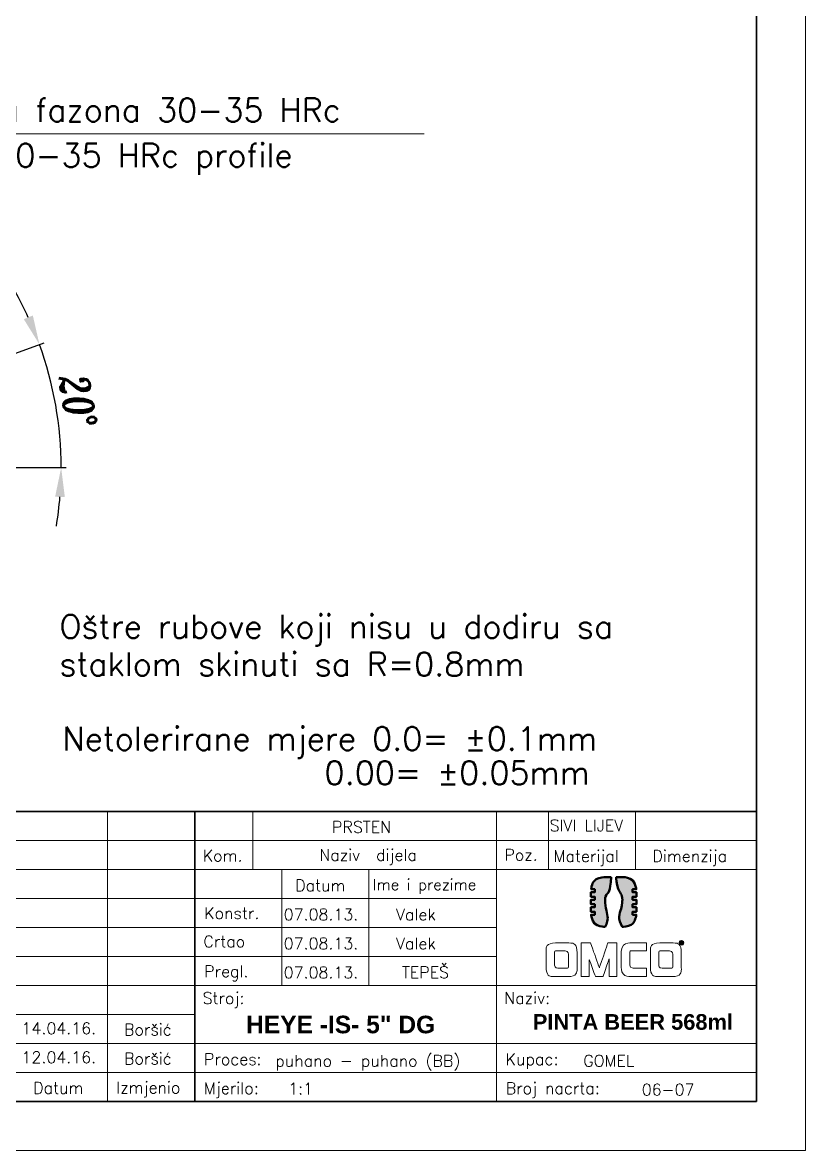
# Model space of a CAD drawing. Extents: x 23 to 302, y 27 to 324.
# Drawn here: x 185.1 to 265.3, y 27.3 to 142.8 of the extents above; entities that cross this region are included whole.
import ezdxf

# ---------------------------------------------------------------- set-up
doc = ezdxf.new("R2010")
doc.units = 0
doc.header["$LTSCALE"] = 5
doc.header["$MEASUREMENT"] = 0
doc.layers.get('0').update_dxf_attribs({"linetype": 'CONTINUOUS', "lineweight": 15})
for name, color, linetype, lineweight in [('3', 3, 'CONTINUOUS', 35), ('4', 5, 'CONTINUOUS', 50), ('8', 251, 'CONTINUOUS', 15)]:
    doc.layers.add(name, color=color, linetype=linetype, lineweight=lineweight)
doc.styles.add('ITALICT', font='ITALICT.shx', dxfattribs={"width": 0.8, "height": 3})
doc.styles.add('ROMANS', font='romans.shx')
doc.dimstyles.new('Stand', dxfattribs={"dimtxt": 3, "dimasz": 3, "dimexe": 0.5, "dimexo": 0.5, "dimgap": 0.8, "dimtad": 1, "dimdsep": 46, "dimtxsty": 'ITALICT', "dimcen": 0, "dimadec": 1, "dimazin": 2, "dimtfac": 1, "dimtmove": 0, "dimatfit": 3, "dimfxl": 1, "dimtolj": 1, "dimtzin": 0, "dimarcsym": 0})

# ---------------------------------------------------------------- blocks, each defined once
blk = doc.blocks.new('*D86')
at = {"color": 0, "lineweight": -2, "transparency": 16777216}
for p, q in [((175.6580409789441, 105.7438189535159), (187.3244804122061, 109.9900556470928)), ((152.6944814235292, 97.20378168541255), (189.5790454943804, 97.20378168541265))]:
    blk.add_line(p, q, dxfattribs=at)
for start, end in [(24.6614283552205, 29.32285671044099), (1.272221872585407e-13, 20.00000000000003), (350.6771432895592, 355.3385716447797)]:
    blk.add_arc((152.1944814235292, 97.20378168541255), 36.88456407085119, start, end, dxfattribs=at)
at = {"color": 0, "transparency": 16777216}
for points in [[(186.177280959734, 112.7840401320717), (185.2522747868815, 112.4040880559033), (186.8546341018131, 109.8190455754299)], [(188.457456869966, 94.22659717954159), (189.456629608325, 94.18592976112997), (189.0790454943804, 97.20378168541265)]]:
    blk.add_solid(points, dxfattribs=at)
at = {"color": 0, "transparency": 16777216, "insert": (190.783743918907, 104.008109828989), "char_height": 3, "attachment_point": 5, "rotation": 280.00000000000006, "style": 'ITALICT'}
blk.add_mtext('\\A1;20°', dxfattribs=at)

msp = doc.modelspace()

# ---------------------------------------------------------------- hatches: boundary and pattern name
at = {"layer": '4'}
h = msp.add_hatch(color=142, dxfattribs=at)
edge = h.paths.add_edge_path()
edge.add_spline(control_points=[(243.3153600943636, 51.42831041767984), (243.3153600943636, 51.42831041767984), (243.3153600943636, 51.42831041767984), (243.3153600943636, 51.42831041767984), (243.3153600943636, 51.42831041767984), (243.4476078738683, 50.25864123587937), (244.4808829448908, 50.19841849176063), (244.6336139114747, 50.19841849176063), (244.6336139114747, 50.19841849176063), (244.6336139114747, 50.19841849176063), (244.7482203714009, 50.19843402109132), (244.7482203714009, 50.19843402109132), (244.7482203714009, 50.19843402109132), (245.2907996537029, 50.97859653244672), (244.7442759214239, 52.11570070795104), (244.7442759214239, 52.92861457757003), (244.7442759214239, 52.92861457757003), (244.7442759214239, 53.5669477124335), (245.3063600429768, 53.73783246650318), (245.3679338388583, 55.26969222619988), (245.3679338388583, 55.26969222619988), (244.7194600511052, 55.26969222619988), (244.7194600511052, 55.26969222619988), (244.7194600511052, 55.26969222619988), (243.6248596534888, 55.26969222619988), (243.3752722518705, 54.42536252074981), (243.3182951378502, 54.03981582961123)], knot_values=[0.8095238037754966, 0.8095238037754966, 0.8095238037754966, 0.8095238037754966, 0.8095238095238098, 0.8095238095238098, 0.8095238095238098, 0.8095238105238097, 0.8571428571428574, 0.8571428571428574, 0.8571428571428574, 0.8571428581428574, 0.9047619047619051, 0.9047619047619051, 0.9047619047619051, 0.9047619057619051, 0.9523809523809528, 0.9523809523809528, 0.9523809523809528, 0.9523809533809527, 1, 1, 1, 1.047619047619048, 1.047619047619048, 1.047619047619048, 1.047619048619048, 1.095238095238095, 1.095238095238095, 1.095238095238095, 1.095238095238095], degree=3, periodic=0)
edge.add_spline(control_points=[(243.3182951378502, 54.03981582961123), (243.3182951378502, 54.03981582961123), (243.6894305355198, 54.03981582961123), (243.6894306101794, 54.03981582961123)], knot_values=[0.09523809523809523, 0.09523809523809523, 0.09523809523809523, 0.09523809523809523, 0.1428571380674839, 0.1428571380674839, 0.1428571380674839, 0.1428571380674839], degree=3, periodic=0)
edge.add_spline(control_points=[(243.6894306101794, 54.03981582961123), (243.6894306101794, 54.03981582961123), (243.6894306101794, 54.03981582961123), (243.6894306101794, 54.03981582961123), (243.6894306101794, 54.03981582961123), (243.6894306101794, 54.03981582961123), (243.6894306101794, 53.72924489476582), (243.6894306101794, 53.72924474667407)], knot_values=[0.1428571380674839, 0.1428571380674839, 0.1428571380674839, 0.1428571380674839, 0.1428571428571428, 0.1428571428571428, 0.1428571428571428, 0.1428571438571428, 0.1904761791229248, 0.1904761791229248, 0.1904761791229248, 0.1904761791229248], degree=3, periodic=0)
edge.add_spline(control_points=[(243.6894306101794, 53.72924474667407), (243.6894306101794, 53.72924474667403), (243.6894306101794, 53.72924474667401), (243.6894306101794, 53.72924474667401), (243.6894306101794, 53.72924474667401), (243.6894306101794, 53.72924474667401), (243.301228574154, 53.72924474667401), (243.3012284035065, 53.72924474667401)], knot_values=[0.1904761791229248, 0.1904761791229248, 0.1904761791229248, 0.1904761791229248, 0.1904761904761905, 0.1904761904761905, 0.1904761904761905, 0.1904761914761905, 0.2380952276289463, 0.2380952276289463, 0.2380952276289463, 0.2380952276289463], degree=3, periodic=0)
edge.add_spline(control_points=[(243.3012284035065, 53.72924474667401), (243.3012284035065, 53.72924474667401), (243.3012284035065, 53.72924474667401), (243.3012284035065, 53.72924474667401), (243.3012284035065, 53.72924474667401), (243.3012284035065, 53.72924474667401), (243.3012284035065, 53.27283776121863), (243.3012284035065, 53.27283771994644)], knot_values=[0.2380952276289463, 0.2380952276289463, 0.2380952276289463, 0.2380952276289463, 0.2380952380952381, 0.2380952380952381, 0.2380952380952381, 0.2380952390952381, 0.2857142835612269, 0.2857142835612269, 0.2857142835612269, 0.2857142835612269], degree=3, periodic=0)
edge.add_spline(control_points=[(243.3012284035065, 53.27283771994644), (243.3012284035065, 53.27283771994644), (243.3012284035065, 53.27283771994644), (243.3012284035065, 53.27283771994644), (243.3012284035065, 53.27283771994644), (243.3012284035065, 53.27283771994644), (243.6894305291941, 53.27283771994644), (243.6894306101794, 53.27283771994644)], knot_values=[0.2857142835612269, 0.2857142835612269, 0.2857142835612269, 0.2857142835612269, 0.2857142857142857, 0.2857142857142857, 0.2857142857142857, 0.2857142867142857, 0.3333333283662796, 0.3333333283662796, 0.3333333283662796, 0.3333333283662796], degree=3, periodic=0)
edge.add_spline(control_points=[(243.6894306101794, 53.27283771994644), (243.6894306101794, 53.27283771994644), (243.6894306101794, 53.27283771994644), (243.6894306101794, 53.27283771994644), (243.6894306101794, 53.27283771994644), (243.6894306101794, 53.27283771994644), (243.6894306101794, 52.96226666262601), (243.6894306101794, 52.96226663700929)], knot_values=[0.3333333283662796, 0.3333333283662796, 0.3333333283662796, 0.3333333283662796, 0.3333333333333333, 0.3333333333333333, 0.3333333333333333, 0.3333333343333333, 0.380952378988509, 0.380952378988509, 0.380952378988509, 0.380952378988509], degree=3, periodic=0)
edge.add_spline(control_points=[(243.6894306101794, 52.96226663700929), (243.6894306101794, 52.96226663700929), (243.6894306101794, 52.96226663700929), (243.6894306101794, 52.96226663700929), (243.6894306101794, 52.96226663700929), (243.6894306101794, 52.96226663700929), (243.3012284555685, 52.96226663700929), (243.3012284035065, 52.96226663700929)], knot_values=[0.380952378988509, 0.380952378988509, 0.380952378988509, 0.380952378988509, 0.3809523809523809, 0.3809523809523809, 0.3809523809523809, 0.380952381952381, 0.4285714253783226, 0.4285714253783226, 0.4285714253783226, 0.4285714253783226], degree=3, periodic=0)
edge.add_spline(control_points=[(243.3012284035065, 52.96226663700929), (243.3012284035065, 52.96226663700929), (243.3012284035065, 52.96226663700929), (243.3012284035065, 52.96226663700929), (243.3012284035065, 52.96226663700929), (243.3012284035065, 52.96226663700929), (243.3012284035065, 52.50585965448828), (243.3012284035065, 52.5058596102818)], knot_values=[0.4285714253783226, 0.4285714253783226, 0.4285714253783226, 0.4285714253783226, 0.4285714285714285, 0.4285714285714285, 0.4285714285714285, 0.4285714295714286, 0.4761904738843441, 0.4761904738843441, 0.4761904738843441, 0.4761904738843441], degree=3, periodic=0)
edge.add_spline(control_points=[(243.3012284035065, 52.5058596102818), (243.3012284035065, 52.5058596102818), (243.3012284035065, 52.5058596102818), (243.3012284035065, 52.5058596102818), (243.3012284035065, 52.5058596102818), (243.3012284035065, 52.5058596102818), (243.6894305870408, 52.5058596102818), (243.6894306101794, 52.5058596102818)], knot_values=[0.4761904738843441, 0.4761904738843441, 0.4761904738843441, 0.4761904738843441, 0.4761904761904762, 0.4761904761904762, 0.4761904761904762, 0.4761904771904762, 0.5238095223903656, 0.5238095223903656, 0.5238095223903656, 0.5238095223903656], degree=3, periodic=0)
edge.add_spline(control_points=[(243.6894306101794, 52.5058596102818), (243.6894306101794, 52.5058596102818), (243.6894306101794, 52.5058596102818), (243.6894306101794, 52.5058596102818), (243.6894306101794, 52.5058596102818), (243.6894306101794, 52.5058596102818), (243.6894306101794, 52.19528865365519), (243.6894306101794, 52.19528852734459)], knot_values=[0.5238095223903656, 0.5238095223903656, 0.5238095223903656, 0.5238095223903656, 0.5238095238095237, 0.5238095238095237, 0.5238095238095237, 0.5238095248095237, 0.571428561745132, 0.571428561745132, 0.571428561745132, 0.571428561745132], degree=3, periodic=0)
edge.add_spline(control_points=[(243.6894306101794, 52.19528852734459), (243.6894306101794, 52.19528852734457), (243.6894306101794, 52.19528852734456), (243.6894306101794, 52.19528852734456), (243.6894306101794, 52.19528852734456), (243.6894306101794, 52.19528852734456), (243.3012285191997, 52.19528852734456), (243.3012284035065, 52.19528852734456)], knot_values=[0.571428561745132, 0.571428561745132, 0.571428561745132, 0.571428561745132, 0.5714285714285714, 0.5714285714285714, 0.5714285714285714, 0.5714285724285714, 0.619047611951828, 0.619047611951828, 0.619047611951828, 0.619047611951828], degree=3, periodic=0)
edge.add_spline(control_points=[(243.3012284035065, 52.19528852734456), (243.3012284035065, 52.19528852734456), (243.3012284035065, 52.19528852734456), (243.3012284035065, 52.19528852734456), (243.3012284035065, 52.19528852734456), (243.3012284035065, 52.19528852734456), (243.3012284035065, 51.7388816196345), (243.3012284035065, 51.73888150061713)], knot_values=[0.619047611951828, 0.619047611951828, 0.619047611951828, 0.619047611951828, 0.6190476190476191, 0.6190476190476191, 0.6190476190476191, 0.619047620047619, 0.6666666604578495, 0.6666666604578495, 0.6666666604578495, 0.6666666604578495], degree=3, periodic=0)
edge.add_spline(control_points=[(243.3012284035065, 51.73888150061713), (243.3012284035065, 51.73888150061711), (243.3012284035065, 51.7388815006171), (243.3012284035065, 51.7388815006171), (243.3012284035065, 51.7388815006171), (243.3012284035065, 51.7388815006171), (243.6894305234094, 51.7388815006171), (243.6894306101794, 51.7388815006171)], knot_values=[0.6666666604578495, 0.6666666604578495, 0.6666666604578495, 0.6666666604578495, 0.6666666666666667, 0.6666666666666667, 0.6666666666666667, 0.6666666676666667, 0.714285708963871, 0.714285708963871, 0.714285708963871, 0.714285708963871], degree=3, periodic=0)
edge.add_spline(control_points=[(243.6894306101794, 51.7388815006171), (243.6894306101794, 51.7388815006171), (243.6894306101794, 51.7388815006171), (243.6894306101794, 51.7388815006171), (243.6894306101794, 51.7388815006171), (243.6894306101794, 51.7388815006171), (243.6894306101794, 51.42831044031061), (243.6894306101794, 51.42831041767984)], knot_values=[0.714285708963871, 0.714285708963871, 0.714285708963871, 0.714285708963871, 0.7142857142857144, 0.7142857142857144, 0.7142857142857144, 0.7142857152857144, 0.7619047601698036, 0.7619047601698036, 0.7619047601698036, 0.7619047601698036], degree=3, periodic=0)
edge.add_spline(control_points=[(243.6894306101794, 51.42831041767984), (243.6894306101794, 51.42831041767984), (243.6894306101794, 51.42831041767984), (243.6894306101794, 51.42831041767984), (243.6894306101794, 51.42831041767984), (243.6894306101794, 51.42831041767984), (243.3153601846751, 51.42831041767984), (243.3153600943636, 51.42831041767984)], knot_values=[0.7619047601698036, 0.7619047601698036, 0.7619047601698036, 0.7619047601698036, 0.7619047619047621, 0.7619047619047621, 0.7619047619047621, 0.7619047629047621, 0.8095238037754966, 0.8095238037754966, 0.8095238037754966, 0.8095238037754966], degree=3, periodic=0)
h = msp.add_hatch(color=253, dxfattribs=at)
edge = h.paths.add_edge_path()
edge.add_spline(control_points=[(247.5720117328164, 52.50585961028176), (247.5720117328164, 52.50585961028179), (247.5720117328164, 52.5058596102818), (247.5720117328164, 52.5058596102818), (247.5720117328164, 52.5058596102818), (247.5720117328164, 52.5058596102818), (247.9602138773774, 52.5058596102818), (247.9602139394916, 52.5058596102818)], knot_values=[0.2380952276289463, 0.2380952276289463, 0.2380952276289463, 0.2380952276289463, 0.2380952380952381, 0.2380952380952381, 0.2380952380952381, 0.2380952390952381, 0.2857142819046526, 0.2857142819046526, 0.2857142819046526, 0.2857142819046526], degree=3, periodic=0)
edge.add_spline(control_points=[(247.9602139394916, 52.5058596102818), (247.9602139394916, 52.5058596102818), (247.9602139394916, 52.5058596102818), (247.9602139394916, 52.5058596102818), (247.9602139394916, 52.5058596102818), (247.9602139394916, 52.5058596102818), (247.9602139394916, 52.96226639897451), (247.9602139394916, 52.96226663700921)], knot_values=[0.2857142819046526, 0.2857142819046526, 0.2857142819046526, 0.2857142819046526, 0.2857142857142857, 0.2857142857142857, 0.2857142857142857, 0.2857142867142857, 0.333333320915699, 0.333333320915699, 0.333333320915699, 0.333333320915699], degree=3, periodic=0)
edge.add_spline(control_points=[(247.9602139394916, 52.96226663700921), (247.9602139394916, 52.96226663700926), (247.9602139394916, 52.96226663700929), (247.9602139394916, 52.96226663700929), (247.9602139394916, 52.96226663700929), (247.9602139394916, 52.96226663700929), (247.57201179934, 52.96226663700929), (247.5720117328164, 52.96226663700929)], knot_values=[0.333333320915699, 0.333333320915699, 0.333333320915699, 0.333333320915699, 0.3333333333333333, 0.3333333333333333, 0.3333333333333333, 0.3333333343333333, 0.3809523768723011, 0.3809523768723011, 0.3809523768723011, 0.3809523768723011], degree=3, periodic=0)
edge.add_spline(control_points=[(247.5720117328164, 52.96226663700929), (247.5720117328164, 52.96226663700929), (247.5720117328164, 52.96226663700929), (247.5720117328164, 52.96226663700929), (247.5720117328164, 52.96226663700929), (247.5720117328164, 52.96226663700929), (247.5720117328164, 53.27283767722949), (247.5720117328164, 53.27283771994644)], knot_values=[0.3809523768723011, 0.3809523768723011, 0.3809523768723011, 0.3809523768723011, 0.3809523809523809, 0.3809523809523809, 0.3809523809523809, 0.380952381952381, 0.4285714252965904, 0.4285714252965904, 0.4285714252965904, 0.4285714252965904], degree=3, periodic=0)
edge.add_spline(control_points=[(247.5720117328164, 53.27283771994644), (247.5720117328164, 53.27283771994644), (247.5720117328164, 53.27283771994644), (247.5720117328164, 53.27283771994644), (247.5720117328164, 53.27283771994644), (247.5720117328164, 53.27283771994644), (247.9602137804133, 53.27283771994644), (247.9602139394916, 53.27283771994644)], knot_values=[0.4285714252965904, 0.4285714252965904, 0.4285714252965904, 0.4285714252965904, 0.4285714285714285, 0.4285714285714285, 0.4285714285714285, 0.4285714295714286, 0.4761904664337635, 0.4761904664337635, 0.4761904664337635, 0.4761904664337635], degree=3, periodic=0)
edge.add_spline(control_points=[(247.9602139394916, 53.27283771994644), (247.9602139394916, 53.27283771994644), (247.9602139394916, 53.27283771994644), (247.9602139394916, 53.27283771994644), (247.9602139394916, 53.27283771994644), (247.9602139394916, 53.27283771994644), (247.9602139394916, 53.72924459277405), (247.9602139394916, 53.72924474667397)], knot_values=[0.4761904664337635, 0.4761904664337635, 0.4761904664337635, 0.4761904664337635, 0.4761904761904762, 0.4761904761904762, 0.4761904761904762, 0.4761904771904762, 0.5238095157809769, 0.5238095157809769, 0.5238095157809769, 0.5238095157809769], degree=3, periodic=0)
edge.add_spline(control_points=[(247.9602139394916, 53.72924474667397), (247.9602139394916, 53.729244746674), (247.9602139394916, 53.72924474667401), (247.9602139394916, 53.72924474667401), (247.9602139394916, 53.72924474667401), (247.9602139394916, 53.72924474667401), (247.5720117718629, 53.72924474667401), (247.5720117328164, 53.72924474667401)], knot_values=[0.5238095157809769, 0.5238095157809769, 0.5238095157809769, 0.5238095157809769, 0.5238095238095237, 0.5238095238095237, 0.5238095238095237, 0.5238095248095237, 0.571428569033742, 0.571428569033742, 0.571428569033742, 0.571428569033742], degree=3, periodic=0)
edge.add_spline(control_points=[(247.5720117328164, 53.72924474667401), (247.5720117328164, 53.72924474667401), (247.5720117328164, 53.72924474667401), (247.5720117328164, 53.72924474667401), (247.5720117328164, 53.72924474667401), (247.5720117328164, 53.72924474667401), (247.5720117328164, 54.03981578239318), (247.5720117328164, 54.03981582961122)], knot_values=[0.571428569033742, 0.571428569033742, 0.571428569033742, 0.571428569033742, 0.5714285714285714, 0.5714285714285714, 0.5714285714285714, 0.5714285724285714, 0.6190476154277095, 0.6190476154277095, 0.6190476154277095, 0.6190476154277095], degree=3, periodic=0)
edge.add_spline(control_points=[(247.5720117328164, 54.03981582961122), (247.5720117328164, 54.03981582961123), (247.5720117328164, 54.03981582961123), (247.5720117328164, 54.03981582961123), (247.5720117328164, 54.03981582961123), (247.5720117328164, 54.03981582961123), (247.9449330392686, 54.03981582961123), (247.9449330781673, 54.03981582961123)], knot_values=[0.6190476154277095, 0.6190476154277095, 0.6190476154277095, 0.6190476154277095, 0.6190476190476191, 0.6190476190476191, 0.6190476190476191, 0.619047620047619, 0.6666666641831398, 0.6666666641831398, 0.6666666641831398, 0.6666666641831398], degree=3, periodic=0)
edge.add_spline(control_points=[(247.9449330781673, 54.03981582961123), (247.9449330781673, 54.03981582961123), (247.9449330781673, 54.03981582961123), (247.9449330781673, 54.03981582961123), (247.9449330781673, 54.03981582961123), (247.808399203414, 55.20179799275815), (246.780217752832, 55.26969222619988), (246.627859490184, 55.26969222619988), (246.627859490184, 55.26969222619988), (246.627859490184, 55.26969222619988), (245.8933221953968, 55.26969222619988), (245.8933221521716, 55.26969222619988)], knot_values=[0.6666666641831398, 0.6666666641831398, 0.6666666641831398, 0.6666666641831398, 0.6666666666666667, 0.6666666666666667, 0.6666666666666667, 0.6666666676666667, 0.7142857142857144, 0.7142857142857144, 0.7142857142857144, 0.7142857152857144, 0.7619047605036459, 0.7619047605036459, 0.7619047605036459, 0.7619047605036459], degree=3, periodic=0)
edge.add_spline(control_points=[(245.8933221521716, 55.26969222619988), (245.8933221521716, 55.26969222619988), (245.8933221521716, 55.26969222619988), (245.8933221521716, 55.26969222619988), (245.8933221521716, 55.26969222619988), (245.9549580653751, 53.73783246650318), (246.5173061855472, 53.5669477124335), (246.5173061855472, 52.92861457757003), (246.5173061855472, 52.92861457757003), (246.5173061855472, 52.11570070795104), (245.9706737479555, 50.97859653244672), (246.5132530302572, 50.19841849176063), (246.5132530302572, 50.19841849176063), (246.5132530302572, 50.19841849176063), (246.550461306407, 50.19843402109132), (246.550461306407, 50.19843402109132), (246.550461306407, 50.19843402109132), (247.6450927626838, 50.19843402109132), (247.8895865438613, 51.04271713854946), (247.9442653169498, 51.42831041767984)], knot_values=[0.7619047605036459, 0.7619047605036459, 0.7619047605036459, 0.7619047605036459, 0.7619047619047621, 0.7619047619047621, 0.7619047619047621, 0.7619047629047621, 0.8095238095238098, 0.8095238095238098, 0.8095238095238098, 0.8095238105238097, 0.8571428571428574, 0.8571428571428574, 0.8571428571428574, 0.8571428581428574, 0.9047619047619051, 0.9047619047619051, 0.9047619047619051, 0.9047619057619051, 0.9523809523809528, 0.9523809523809528, 0.9523809523809528, 0.9523809523809528], degree=3, periodic=0)
edge.add_spline(control_points=[(247.9442653169498, 51.42831041767984), (247.9442653169498, 51.42831041767984), (247.5720117328164, 51.42831041767984), (247.5720117328164, 51.42831041767984), (247.5720117328164, 51.42831041767984), (247.5720117328164, 51.73888146359414), (247.5720117328164, 51.73888150061709)], knot_values=[0.9523809523809528, 0.9523809523809528, 0.9523809523809528, 0.9523809523809528, 1, 1, 1, 1.047619044780731, 1.047619044780731, 1.047619044780731, 1.047619044780731], degree=3, periodic=0)
edge.add_spline(control_points=[(247.5720117328164, 51.73888150061709), (247.5720117328164, 51.7388815006171), (247.5720117328164, 51.7388815006171), (247.5720117328164, 51.7388815006171), (247.5720117328164, 51.7388815006171), (247.5720117328164, 51.7388815006171), (247.9602138031733, 51.7388815006171), (247.9602139394916, 51.7388815006171)], knot_values=[0.0476190447807312, 0.0476190447807312, 0.0476190447807312, 0.0476190447807312, 0.04761904761904762, 0.04761904761904762, 0.04761904761904762, 0.04761904861904762, 0.09523808687731249, 0.09523808687731249, 0.09523808687731249, 0.09523808687731249], degree=3, periodic=0)
edge.add_spline(control_points=[(247.9602139394916, 51.7388815006171), (247.9602139394916, 51.7388815006171), (247.9602139394916, 51.7388815006171), (247.9602139394916, 51.7388815006171), (247.9602139394916, 51.7388815006171), (247.9602139394916, 51.7388815006171), (247.9602139394916, 52.19528848258194), (247.9602139394916, 52.19528852734456)], knot_values=[0.09523808687731249, 0.09523808687731249, 0.09523808687731249, 0.09523808687731249, 0.09523809523809523, 0.09523809523809523, 0.09523809523809523, 0.09523809623809523, 0.1428571405219976, 0.1428571405219976, 0.1428571405219976, 0.1428571405219976], degree=3, periodic=0)
edge.add_spline(control_points=[(247.9602139394916, 52.19528852734456), (247.9602139394916, 52.19528852734456), (247.9602139394916, 52.19528852734456), (247.9602139394916, 52.19528852734456), (247.9602139394916, 52.19528852734456), (247.9602139394916, 52.19528852734456), (247.5720119179256, 52.19528852734456), (247.5720117328165, 52.19528852734456)], knot_values=[0.1428571405219976, 0.1428571405219976, 0.1428571405219976, 0.1428571405219976, 0.1428571428571428, 0.1428571428571428, 0.1428571428571428, 0.1428571438571428, 0.1904761791229248, 0.1904761791229248, 0.1904761791229248, 0.1904761791229248], degree=3, periodic=0)
edge.add_spline(control_points=[(247.5720117328165, 52.19528852734456), (247.5720117328164, 52.19528852734456), (247.5720117328164, 52.19528852734456), (247.5720117328164, 52.19528852734456), (247.5720117328164, 52.19528852734456), (247.5720117328164, 52.19528852734456), (247.5720117328164, 52.50585947375966), (247.5720117328164, 52.50585961028176)], knot_values=[0.1904761791229248, 0.1904761791229248, 0.1904761791229248, 0.1904761791229248, 0.1904761904761905, 0.1904761904761905, 0.1904761904761905, 0.1904761914761905, 0.2380952276289463, 0.2380952276289463, 0.2380952276289463, 0.2380952276289463], degree=3, periodic=0)

# ---------------------------------------------------------------- linework, layer by layer
for p, q in [((265.2573951922329, 27.2932816767885), (265.2573951922329, 324.2932816767885)), ((164.8536279066406, 131.3884254394284), (226.2316634308629, 131.3884254394284)), ((193.8367839219202, 61.98728167678851), (193.8367839219202, 32.29328167678846)), ((208.6837839219203, 61.98728167678851), (208.6837839219203, 56.04848167678852)), ((233.6267439219202, 61.98728167678851), (233.6267439219202, 32.29328167678846)), ((238.9716639219203, 61.98728167678851), (238.9716639219203, 56.04848167678846)), ((247.8798639219204, 61.98728167678851), (247.8798639219204, 56.04848167678846)), ((133.3549726516077, 59.01788167678853), (260.2573951922328, 59.01788167678849)), ((260.2573951922329, 56.04848167678848), (133.3549726516077, 56.04848167678852)), ((211.6531839219202, 56.04848167678852), (211.6531839219202, 44.17088167678845)), ((220.5613839219203, 56.04848167678852), (220.5613839219203, 44.17088167678845)), ((133.3549726516077, 53.07908167678846), (233.6267439219202, 53.07908167678846)), ((133.3549726516077, 50.10968167678847), (233.6267439219202, 50.10968167678845)), ((133.3549726516077, 47.14028167678846), (233.6267439219202, 47.14028167678846)), ((133.3549726516077, 44.17088167678845), (260.2573951922329, 44.17088167678848)), ((202.7449839219203, 41.20148167678845), (133.3549726516077, 41.20148167678845)), ((133.3549726516077, 38.23208167678843), (260.2573951922329, 38.23208167678848)), ((133.3549726516077, 35.26268167678843), (260.2573951922329, 35.26268167678847)), ((55.25739519223293, 27.2932816767885), (265.2573951922329, 27.2932816767885))]:
    msp.add_line(p, q)
for points, knots in [([(240.9193552033549, 45.09093035833108), (240.9193552033549, 45.09093035833108), (239.6142236706137, 45.09093035833108), (239.6142236706137, 45.09093035833108), (239.6142236706137, 45.09093035833108), (239.5030491927528, 45.09093035833108), (238.7070778228324, 45.13761152615493), (238.7070778228324, 46.10339612633222), (238.7070778228324, 46.10339612633222), (238.7070778228324, 46.10339612633222), (238.7070778228324, 47.57823218401646), (238.7070778228324, 47.57823218401646), (238.7070778228324, 47.57823218401646), (238.7070778228324, 47.57823218401646), (238.7070778228324, 48.54390807887955), (239.6727071297037, 48.54390807887955), (239.6727071297037, 48.54390807887955), (239.6727071297037, 48.54390807887955), (240.9719996341345, 48.54390807887955), (240.9719996341345, 48.54390807887955), (240.9719996341345, 48.54390807887955), (241.0832206999871, 48.54390807887955), (241.8791920699073, 48.49121706010819), (241.8791920699073, 47.5255256359146), (241.8791920699073, 47.5255256359146), (241.8791920699073, 47.5255256359146), (241.8791920699073, 46.0566062531941), (241.8791920699073, 46.0566062531941), (241.8791920699073, 46.0566062531941), (241.8791920699073, 46.0566062531941), (241.885031098218, 45.09093035833108), (240.9193552033549, 45.09093035833108)], [0, 0, 0, 0, 0.125, 0.125, 0.125, 0.1875, 0.25, 0.25, 0.25, 0.3125, 0.375, 0.375, 0.375, 0.4375, 0.5, 0.5, 0.5, 0.5625, 0.625, 0.625, 0.625, 0.6875, 0.75, 0.75, 0.75, 0.8125, 0.875, 0.875, 0.875, 0.9375, 1, 1, 1, 1]), ([(245.168304293823, 45.09093035833108), (245.168304293823, 45.09093035833108), (245.168304293823, 46.89935196692152), (245.168304293823, 46.89935196692152), (245.168304293823, 46.89935196692152), (245.168304293823, 46.89935196692152), (244.536260537858, 45.09093035833108), (244.536260537858, 45.09093035833108), (244.536260537858, 45.09093035833108), (244.536260537858, 45.09093035833108), (243.7754009844558, 45.09093035833108), (243.7754009844558, 45.09093035833108), (243.7754009844558, 45.09093035833108), (243.7754009844558, 45.09093035833108), (243.1316947011997, 46.81749686525833), (243.1316947011997, 46.81749686525833), (243.1316947011997, 46.81749686525833), (243.1316947011997, 46.81749686525833), (243.1316947011997, 45.09093035833108), (243.1316947011997, 45.09093035833108), (243.1316947011997, 45.09093035833108), (243.1316947011997, 45.09093035833108), (242.3180664823727, 45.09093035833108), (242.3180664823727, 45.09093035833108), (242.3180664823727, 45.09093035833108), (242.3180664823727, 45.09093035833108), (242.3180664823727, 48.54390807887955), (242.3180664823727, 48.54390807887955), (242.3180664823727, 48.54390807887955), (242.3180664823727, 48.54390807887955), (243.2603086173398, 48.54390807887955), (243.2603086173398, 48.54390807887955), (243.2603086173398, 48.54390807887955), (243.2603086173398, 48.54390807887955), (244.167454465121, 45.99798303012854), (244.167454465121, 45.99798303012854), (244.167454465121, 45.99798303012854), (244.167454465121, 45.99798303012854), (245.0336960560662, 48.54390807887955), (245.0336960560662, 48.54390807887955), (245.0336960560662, 48.54390807887955), (245.0336960560662, 48.54390807887955), (245.9585142820852, 48.54390807887955), (245.9585142820852, 48.54390807887955), (245.9585142820852, 48.54390807887955), (245.9585142820852, 48.54390807887955), (245.9585142820852, 45.09093035833108), (245.9585142820852, 45.09093035833108), (245.9585142820852, 45.09093035833108), (245.9585142820852, 45.09093035833108), (245.168304293823, 45.09093035833108), (245.168304293823, 45.09093035833108)], [0, 0, 0, 0, 0.07692307692307693, 0.07692307692307693, 0.07692307692307693, 0.1153846153846154, 0.1538461538461539, 0.1538461538461539, 0.1538461538461539, 0.1923076923076923, 0.2307692307692308, 0.2307692307692308, 0.2307692307692308, 0.2692307692307693, 0.3076923076923077, 0.3076923076923077, 0.3076923076923077, 0.3461538461538461, 0.3846153846153846, 0.3846153846153846, 0.3846153846153846, 0.4230769230769231, 0.4615384615384616, 0.4615384615384616, 0.4615384615384616, 0.5, 0.5384615384615385, 0.5384615384615385, 0.5384615384615385, 0.576923076923077, 0.6153846153846154, 0.6153846153846154, 0.6153846153846154, 0.6538461538461539, 0.6923076923076923, 0.6923076923076923, 0.6923076923076923, 0.7307692307692307, 0.7692307692307692, 0.7692307692307692, 0.7692307692307692, 0.8076923076923076, 0.846153846153846, 0.846153846153846, 0.846153846153846, 0.8846153846153845, 0.9230769230769229, 0.9230769230769229, 0.9230769230769229, 0.9615384615384615, 1, 1, 1, 1]), ([(249.0019369663677, 45.96867918326105), (249.0019369663677, 45.96867918326105), (247.6146863333432, 45.96867918326105), (247.6146863333432, 45.96867918326105), (247.6146863333432, 45.96867918326105), (247.2751996368025, 45.96867918326105), (247.2751841074732, 46.36093454522473), (247.2751841074732, 46.36093454522473), (247.2751841074732, 46.36093454522473), (247.2751841074732, 46.36093454522473), (247.2751996368025, 47.60748944289212), (247.2751996368025, 47.60748944289212), (247.2751996368025, 47.60748944289212), (247.2751996368025, 47.71864839142273), (247.3864517613173, 47.72450294906398), (247.3864517613173, 47.72450294906398), (247.3864517613173, 47.72450294906398), (247.3864517613173, 47.72450294906398), (249.0019369663677, 47.72450294906398), (249.0019369663677, 47.72450294906398), (249.0019369663677, 47.72450294906398), (249.0019369663677, 47.72450294906398), (249.0019369663677, 48.54390807887955), (249.0019369663677, 48.54390807887955), (249.0019369663677, 48.54390807887955), (249.0019369663677, 48.54390807887955), (247.3631267067361, 48.54390807887955), (247.3631267067361, 48.54390807887955), (247.3631267067361, 48.54390807887955), (246.3974352825425, 48.54390807887955), (246.3974352825425, 47.57823218401646), (246.3974352825425, 47.57823218401646), (246.3974352825425, 47.57823218401646), (246.3974352825425, 47.57823218401646), (246.3974352825425, 46.10339612633222), (246.3974352825425, 46.10339612633222), (246.3974352825425, 46.10339612633222), (246.3974352825425, 45.13761152615493), (247.1933445351402, 45.09093035833108), (247.3045034836704, 45.09093035833108), (247.3045034836704, 45.09093035833108), (247.3045034836704, 45.09093035833108), (249.0019369663677, 45.09093035833108), (249.0019369663677, 45.09093035833108), (249.0019369663677, 45.09093035833108), (249.0019369663677, 45.09093035833108), (249.0019369663677, 45.96867918326105), (249.0019369663677, 45.96867918326105)], [0, 0, 0, 0, 0.08333333333333333, 0.08333333333333333, 0.08333333333333333, 0.125, 0.1666666666666667, 0.1666666666666667, 0.1666666666666667, 0.2083333333333333, 0.25, 0.25, 0.25, 0.2916666666666666, 0.3333333333333333, 0.3333333333333333, 0.3333333333333333, 0.375, 0.4166666666666666, 0.4166666666666666, 0.4166666666666666, 0.4583333333333333, 0.4999999999999999, 0.4999999999999999, 0.4999999999999999, 0.5416666666666666, 0.5833333333333333, 0.5833333333333333, 0.5833333333333333, 0.625, 0.6666666666666666, 0.6666666666666666, 0.6666666666666666, 0.7083333333333333, 0.75, 0.75, 0.75, 0.7916666666666667, 0.8333333333333334, 0.8333333333333334, 0.8333333333333334, 0.875, 0.9166666666666667, 0.9166666666666667, 0.9166666666666667, 0.9583333333333334, 1, 1, 1, 1]), ([(251.5944810656197, 45.09093035833108), (251.5944810656197, 45.09093035833108), (250.289349532878, 45.09093035833108), (250.289349532878, 45.09093035833108), (250.289349532878, 45.09093035833108), (250.1782061136785, 45.09093035833108), (249.3823434490731, 45.13761152615493), (249.3823434490731, 46.10339612633222), (249.3823434490731, 46.10339612633222), (249.3823434490731, 46.10339612633222), (249.3823589784041, 47.57823218401646), (249.3823589784041, 47.57823218401646), (249.3823589784041, 47.57823218401646), (249.3823589784041, 47.57823218401646), (249.3823434490731, 48.54390807887955), (250.3479106386224, 48.54390807887955), (250.3479106386224, 48.54390807887955), (250.3479106386224, 48.54390807887955), (251.6472342017135, 48.54390807887955), (251.6472342017135, 48.54390807887955), (251.6472342017135, 48.54390807887955), (251.7583931502446, 48.54390807887955), (252.5543489908336, 48.49121706010819), (252.5543489908336, 47.5255256359146), (252.5543489908336, 47.5255256359146), (252.5543489908336, 47.5255256359146), (252.5543489908336, 46.0566062531941), (252.5543489908336, 46.0566062531941), (252.5543489908336, 46.0566062531941), (252.5543489908336, 46.0566062531941), (252.5601569604826, 45.09093035833108), (251.5944810656197, 45.09093035833108)], [0, 0, 0, 0, 0.125, 0.125, 0.125, 0.1875, 0.25, 0.25, 0.25, 0.3125, 0.375, 0.375, 0.375, 0.4375, 0.5, 0.5, 0.5, 0.5625, 0.625, 0.625, 0.625, 0.6875, 0.75, 0.75, 0.75, 0.8125, 0.875, 0.875, 0.875, 0.9375, 1, 1, 1, 1]), ([(252.568154565748, 48.32477369459391), (252.4395717082703, 48.32477369459391), (252.3352146065477, 48.42925503096077), (252.3352146065477, 48.55771365379476), (252.3352146065477, 48.55771365379476), (252.3352146065477, 48.68624992328181), (252.4395717082703, 48.79065361299558), (252.568154565748, 48.79065361299558), (252.568154565748, 48.79065361299558), (252.6966753059041, 48.79065361299558), (252.8010945249499, 48.68623439395115), (252.8010945249499, 48.55771365379476), (252.8010945249499, 48.55771365379476), (252.8010945249499, 48.42925503096077), (252.6966753059041, 48.32477369459391), (252.568154565748, 48.32477369459391)], [0, 0, 0, 0, 0.25, 0.25, 0.25, 0.375, 0.5, 0.5, 0.5, 0.625, 0.75, 0.75, 0.75, 0.875, 1, 1, 1, 1]), ([(252.568154565748, 48.73932917531844), (252.4685494391948, 48.73932917531844), (252.3866011615473, 48.65736536834092), (252.3866011615473, 48.55771365379476), (252.3866011615473, 48.55771365379476), (252.3866011615473, 48.45812405657107), (252.4685494391948, 48.37626895490794), (252.568154565748, 48.37626895490794), (252.568154565748, 48.37626895490794), (252.6678062802937, 48.37626895490794), (252.7497545579423, 48.45812405657107), (252.7497545579423, 48.55771365379476), (252.7497545579423, 48.55771365379476), (252.7497545579423, 48.65736536834092), (252.6678062802937, 48.73932917531844), (252.568154565748, 48.73932917531844)], [0, 0, 0, 0, 0.25, 0.25, 0.25, 0.375, 0.5, 0.5, 0.5, 0.625, 0.75, 0.75, 0.75, 0.875, 1, 1, 1, 1]), ([(252.621125112471, 48.51761692215106), (252.621125112471, 48.51761692215106), (252.669390272017, 48.44377495508439), (252.669390272017, 48.44377495508439), (252.669390272017, 48.44377495508439), (252.669390272017, 48.44377495508439), (252.605083313948, 48.44377495508439), (252.605083313948, 48.44377495508439), (252.605083313948, 48.44377495508439), (252.605083313948, 48.44377495508439), (252.5649710529725, 48.50955719956263), (252.5649710529725, 48.50955719956263), (252.5649710529725, 48.50955719956263), (252.5649710529725, 48.50955719956263), (252.539176834825, 48.50955719956263), (252.539176834825, 48.50955719956263), (252.539176834825, 48.50955719956263), (252.539176834825, 48.50955719956263), (252.539176834825, 48.44377495508439), (252.539176834825, 48.44377495508439), (252.539176834825, 48.44377495508439), (252.539176834825, 48.44377495508439), (252.4813766662813, 48.44377495508439), (252.4813766662813, 48.44377495508439), (252.4813766662813, 48.44377495508439), (252.4813766662813, 48.44377495508439), (252.4813766662813, 48.67983630973846), (252.4813766662813, 48.67983630973846), (252.4813766662813, 48.67983630973846), (252.4813766662813, 48.67983630973846), (252.5842118936028, 48.67983630973846), (252.5842118936028, 48.67983630973846), (252.5842118936028, 48.67983630973846), (252.6034837928938, 48.67983630973846), (252.6742043645068, 48.67983630973846), (252.6742043645068, 48.59475110730772), (252.6742043645068, 48.59475110730772), (252.6742198938378, 48.54982475384317), (252.6469348599492, 48.52736934177624), (252.621125112471, 48.51761692215106)], [0, 0, 0, 0, 0.1, 0.1, 0.1, 0.15, 0.2, 0.2, 0.2, 0.25, 0.3, 0.3, 0.3, 0.35, 0.4, 0.4, 0.4, 0.45, 0.5, 0.5, 0.5, 0.55, 0.6, 0.6, 0.6, 0.6499999999999999, 0.7, 0.7, 0.7, 0.75, 0.7999999999999999, 0.7999999999999999, 0.7999999999999999, 0.8499999999999999, 0.8999999999999999, 0.8999999999999999, 0.8999999999999999, 0.95, 1, 1, 1, 1]), ([(252.5697385574712, 48.63008033445321), (252.5697385574712, 48.63008033445321), (252.539176834825, 48.63008033445321), (252.539176834825, 48.63008033445321), (252.539176834825, 48.63008033445321), (252.539176834825, 48.63008033445321), (252.539176834825, 48.55623836738653), (252.539176834825, 48.55623836738653), (252.539176834825, 48.55623836738653), (252.539176834825, 48.55623836738653), (252.5697385574712, 48.55623836738653), (252.5697385574712, 48.55623836738653), (252.5697385574712, 48.55623836738653), (252.6002536921267, 48.55623836738653), (252.6130653898823, 48.56746607342001), (252.6130653898823, 48.59475110730772), (252.6130653898823, 48.59475110730772), (252.6130809192137, 48.62203614119552), (252.6002536921267, 48.63008033445321), (252.5697385574712, 48.63008033445321)], [0, 0, 0, 0, 0.2, 0.2, 0.2, 0.3, 0.4, 0.4, 0.4, 0.5, 0.6000000000000001, 0.6000000000000001, 0.6000000000000001, 0.7000000000000001, 0.8, 0.8, 0.8, 0.9, 1, 1, 1, 1]), ([(241.0012724223409, 47.32661044008776), (241.0012724223409, 47.32661044008776), (241.0012724223409, 47.72450294906398), (240.6618167844622, 47.72450294906398), (240.6618167844622, 47.72450294906398), (240.6618167844622, 47.72450294906398), (239.6961874775919, 47.72450294906398), (239.6961874775919, 47.72450294906398), (239.6961874775919, 47.72450294906398), (239.6961874775919, 47.72450294906398), (239.584966411738, 47.71864839142273), (239.584966411738, 47.60748944289212), (239.584966411738, 47.60748944289212), (239.584966411738, 47.60748944289212), (239.584966411738, 46.36093454522473), (239.584966411738, 46.36093454522473), (239.584966411738, 46.36093454522473), (239.584966411738, 46.36093454522473), (239.584966411738, 45.96867918326105), (239.9244220496169, 45.96867918326105), (239.9244220496169, 45.96867918326105), (239.9244220496169, 45.96867918326105), (240.8900979444784, 45.96867918326105), (240.8900979444784, 45.96867918326105), (240.8900979444784, 45.96867918326105), (240.8900979444784, 45.96867918326105), (241.0012724223409, 45.96867918326105), (241.0012724223409, 46.07994683710604), (241.0012724223409, 46.07994683710604), (241.0012724223409, 46.07994683710604), (241.0012724223409, 47.32661044008776), (241.0012724223409, 47.32661044008776)], [0, 0, 0, 0, 0.125, 0.125, 0.125, 0.1875, 0.25, 0.25, 0.25, 0.3125, 0.375, 0.375, 0.375, 0.4375, 0.5, 0.5, 0.5, 0.5625, 0.625, 0.625, 0.625, 0.6875, 0.75, 0.75, 0.75, 0.8125, 0.875, 0.875, 0.875, 0.9375, 1, 1, 1, 1]), ([(251.6764293432655, 47.32661044008776), (251.6764293432655, 47.32661044008776), (251.6764293432655, 47.72450294906398), (251.3369271173961, 47.72450294906398), (251.3369271173961, 47.72450294906398), (251.3369271173961, 47.72450294906398), (250.3713754571782, 47.72450294906398), (250.3713754571782, 47.72450294906398), (250.3713754571782, 47.72450294906398), (250.3713754571782, 47.72450294906398), (250.2600456860112, 47.71864839142273), (250.2600456860112, 47.60748944289212), (250.2600456860112, 47.60748944289212), (250.2600456860112, 47.60748944289212), (250.2600456860112, 46.36093454522473), (250.2600456860112, 46.36093454522473), (250.2600456860112, 46.36093454522473), (250.2600456860112, 46.36093454522473), (250.2600456860112, 45.96867918326105), (250.5995944998725, 45.96867918326105), (250.5995944998725, 45.96867918326105), (250.5995944998725, 45.96867918326105), (251.5652703947362, 45.96867918326105), (251.5652703947362, 45.96867918326105), (251.5652703947362, 45.96867918326105), (251.5652703947362, 45.96867918326105), (251.6764293432655, 45.96867918326105), (251.6764293432655, 46.07994683710604), (251.6764293432655, 46.07994683710604), (251.6764293432655, 46.07994683710604), (251.6764293432655, 47.32661044008776), (251.6764293432655, 47.32661044008776)], [0, 0, 0, 0, 0.125, 0.125, 0.125, 0.1875, 0.25, 0.25, 0.25, 0.3125, 0.375, 0.375, 0.375, 0.4375, 0.5, 0.5, 0.5, 0.5625, 0.625, 0.625, 0.625, 0.6875, 0.75, 0.75, 0.75, 0.8125, 0.875, 0.875, 0.875, 0.9375, 1, 1, 1, 1])]:
    msp.add_open_spline(points, degree=3, knots=knots)
at = {"layer": '3'}
for p, q in [((260.2573951922329, 32.2932816767885), (260.2573951922329, 319.2932816767885)), ((133.3549726516077, 61.98728167678854), (260.2573951922329, 61.98728167678851)), ((202.7449839219203, 61.98728167678851), (202.7449839219203, 32.29328167678846)), ((260.2573951922329, 61.9872816767885), (260.2573951922329, 32.2932816767885)), ((75.25739519223293, 32.2932816767885), (260.2573951922329, 32.2932816767885))]:
    msp.add_line(p, q, dxfattribs=at)
at = {"layer": '3', "linetype": 'ByBlock'}
msp.add_line((133.3549726516077, 32.29328167678853), (260.2573951922329, 32.2932816767885), dxfattribs=at)
at = {"layer": '4', "color": 142}
msp.add_open_spline([(245.3679338388583, 55.26969222619989), (245.3679338388583, 55.26969222619989), (244.7194600511052, 55.26969222619989), (244.7194600511052, 55.26969222619989), (244.7194600511052, 55.26969222619989), (243.6248596534888, 55.26969222619989), (243.3752722518705, 54.42536252074982), (243.3182951378502, 54.03981582961124), (243.3182951378502, 54.03981582961124), (243.3182951378502, 54.03981582961124), (243.6894306101794, 54.03981582961124), (243.6894306101794, 54.03981582961124), (243.6894306101794, 54.03981582961124), (243.6894306101794, 54.03981582961124), (243.6894306101794, 53.72924474667402), (243.6894306101794, 53.72924474667402), (243.6894306101794, 53.72924474667402), (243.6894306101794, 53.72924474667402), (243.3012284035065, 53.72924474667402), (243.3012284035065, 53.72924474667402), (243.3012284035065, 53.72924474667402), (243.3012284035065, 53.72924474667402), (243.3012284035065, 53.27283771994644), (243.3012284035065, 53.27283771994644), (243.3012284035065, 53.27283771994644), (243.3012284035065, 53.27283771994644), (243.6894306101794, 53.27283771994644), (243.6894306101794, 53.27283771994644), (243.6894306101794, 53.27283771994644), (243.6894306101794, 53.27283771994644), (243.6894306101794, 52.9622666370093), (243.6894306101794, 52.9622666370093), (243.6894306101794, 52.9622666370093), (243.6894306101794, 52.9622666370093), (243.3012284035065, 52.9622666370093), (243.3012284035065, 52.9622666370093), (243.3012284035065, 52.9622666370093), (243.3012284035065, 52.9622666370093), (243.3012284035065, 52.50585961028181), (243.3012284035065, 52.50585961028181), (243.3012284035065, 52.50585961028181), (243.3012284035065, 52.50585961028181), (243.6894306101794, 52.50585961028181), (243.6894306101794, 52.50585961028181), (243.6894306101794, 52.50585961028181), (243.6894306101794, 52.50585961028181), (243.6894306101794, 52.19528852734457), (243.6894306101794, 52.19528852734457), (243.6894306101794, 52.19528852734457), (243.6894306101794, 52.19528852734457), (243.3012284035065, 52.19528852734457), (243.3012284035065, 52.19528852734457), (243.3012284035065, 52.19528852734457), (243.3012284035065, 52.19528852734457), (243.3012284035065, 51.7388815006171), (243.3012284035065, 51.7388815006171), (243.3012284035065, 51.7388815006171), (243.3012284035065, 51.7388815006171), (243.6894306101794, 51.7388815006171), (243.6894306101794, 51.7388815006171), (243.6894306101794, 51.7388815006171), (243.6894306101794, 51.7388815006171), (243.6894306101794, 51.42831041767985), (243.6894306101794, 51.42831041767985), (243.6894306101794, 51.42831041767985), (243.6894306101794, 51.42831041767985), (243.3153600943636, 51.42831041767985), (243.3153600943636, 51.42831041767985), (243.3153600943636, 51.42831041767985), (243.4476078738683, 50.25864123587937), (244.4808829448908, 50.19841849176064), (244.6336139114747, 50.19841849176064), (244.6336139114747, 50.19841849176064), (244.6336139114747, 50.19841849176064), (244.7482203714009, 50.19843402109133), (244.7482203714009, 50.19843402109133), (244.7482203714009, 50.19843402109133), (245.2907996537029, 50.97859653244672), (244.7442759214239, 52.11570070795104), (244.7442759214239, 52.92861457757004), (244.7442759214239, 52.92861457757004), (244.7442759214239, 53.56694771243351), (245.3063600429768, 53.73783246650319), (245.3679338388583, 55.26969222619989)], degree=3, knots=[0, 0, 0, 0, 0.04761904761904762, 0.04761904761904762, 0.04761904761904762, 0.07142857142857142, 0.09523809523809523, 0.09523809523809523, 0.09523809523809523, 0.119047619047619, 0.1428571428571428, 0.1428571428571428, 0.1428571428571428, 0.1666666666666667, 0.1904761904761905, 0.1904761904761905, 0.1904761904761905, 0.2142857142857143, 0.2380952380952381, 0.2380952380952381, 0.2380952380952381, 0.2619047619047619, 0.2857142857142857, 0.2857142857142857, 0.2857142857142857, 0.3095238095238095, 0.3333333333333333, 0.3333333333333333, 0.3333333333333333, 0.3571428571428571, 0.3809523809523809, 0.3809523809523809, 0.3809523809523809, 0.4047619047619048, 0.4285714285714285, 0.4285714285714285, 0.4285714285714285, 0.4523809523809523, 0.4761904761904762, 0.4761904761904762, 0.4761904761904762, 0.4999999999999999, 0.5238095238095237, 0.5238095238095237, 0.5238095238095237, 0.5476190476190476, 0.5714285714285714, 0.5714285714285714, 0.5714285714285714, 0.5952380952380952, 0.6190476190476191, 0.6190476190476191, 0.6190476190476191, 0.6428571428571429, 0.6666666666666667, 0.6666666666666667, 0.6666666666666667, 0.6904761904761906, 0.7142857142857144, 0.7142857142857144, 0.7142857142857144, 0.7380952380952382, 0.7619047619047621, 0.7619047619047621, 0.7619047619047621, 0.7857142857142859, 0.8095238095238098, 0.8095238095238098, 0.8095238095238098, 0.8333333333333336, 0.8571428571428574, 0.8571428571428574, 0.8571428571428574, 0.8809523809523813, 0.9047619047619051, 0.9047619047619051, 0.9047619047619051, 0.9285714285714289, 0.9523809523809528, 0.9523809523809528, 0.9523809523809528, 0.9761904761904764, 1, 1, 1, 1], dxfattribs=at)
at = {"layer": '4', "color": 253}
msp.add_open_spline([(247.5720117328164, 51.42831041767985), (247.5720117328164, 51.42831041767985), (247.5720117328164, 51.7388815006171), (247.5720117328164, 51.7388815006171), (247.5720117328164, 51.7388815006171), (247.5720117328164, 51.7388815006171), (247.9602139394916, 51.7388815006171), (247.9602139394916, 51.7388815006171), (247.9602139394916, 51.7388815006171), (247.9602139394916, 51.7388815006171), (247.9602139394916, 52.19528852734457), (247.9602139394916, 52.19528852734457), (247.9602139394916, 52.19528852734457), (247.9602139394916, 52.19528852734457), (247.5720117328164, 52.19528852734457), (247.5720117328164, 52.19528852734457), (247.5720117328164, 52.19528852734457), (247.5720117328164, 52.19528852734457), (247.5720117328164, 52.50585961028181), (247.5720117328164, 52.50585961028181), (247.5720117328164, 52.50585961028181), (247.5720117328164, 52.50585961028181), (247.9602139394916, 52.50585961028181), (247.9602139394916, 52.50585961028181), (247.9602139394916, 52.50585961028181), (247.9602139394916, 52.50585961028181), (247.9602139394916, 52.9622666370093), (247.9602139394916, 52.9622666370093), (247.9602139394916, 52.9622666370093), (247.9602139394916, 52.9622666370093), (247.5720117328164, 52.9622666370093), (247.5720117328164, 52.9622666370093), (247.5720117328164, 52.9622666370093), (247.5720117328164, 52.9622666370093), (247.5720117328164, 53.27283771994644), (247.5720117328164, 53.27283771994644), (247.5720117328164, 53.27283771994644), (247.5720117328164, 53.27283771994644), (247.9602139394916, 53.27283771994644), (247.9602139394916, 53.27283771994644), (247.9602139394916, 53.27283771994644), (247.9602139394916, 53.27283771994644), (247.9602139394916, 53.72924474667402), (247.9602139394916, 53.72924474667402), (247.9602139394916, 53.72924474667402), (247.9602139394916, 53.72924474667402), (247.5720117328164, 53.72924474667402), (247.5720117328164, 53.72924474667402), (247.5720117328164, 53.72924474667402), (247.5720117328164, 53.72924474667402), (247.5720117328164, 54.03981582961124), (247.5720117328164, 54.03981582961124), (247.5720117328164, 54.03981582961124), (247.5720117328164, 54.03981582961124), (247.9449330781673, 54.03981582961124), (247.9449330781673, 54.03981582961124), (247.9449330781673, 54.03981582961124), (247.808399203414, 55.20179799275815), (246.780217752832, 55.26969222619989), (246.627859490184, 55.26969222619989), (246.627859490184, 55.26969222619989), (246.627859490184, 55.26969222619989), (245.8933221521716, 55.26969222619989), (245.8933221521716, 55.26969222619989), (245.8933221521716, 55.26969222619989), (245.9549580653751, 53.73783246650319), (246.5173061855472, 53.56694771243351), (246.5173061855472, 52.92861457757004), (246.5173061855472, 52.92861457757004), (246.5173061855472, 52.11570070795104), (245.9706737479555, 50.97859653244672), (246.5132530302572, 50.19841849176064), (246.5132530302572, 50.19841849176064), (246.5132530302572, 50.19841849176064), (246.550461306407, 50.19843402109133), (246.550461306407, 50.19843402109133), (246.550461306407, 50.19843402109133), (247.6450927626838, 50.19843402109133), (247.8895865438613, 51.04271713854947), (247.9442653169498, 51.42831041767985), (247.9442653169498, 51.42831041767985), (247.9442653169498, 51.42831041767985), (247.5720117328164, 51.42831041767985), (247.5720117328164, 51.42831041767985)], degree=3, knots=[0, 0, 0, 0, 0.04761904761904762, 0.04761904761904762, 0.04761904761904762, 0.07142857142857142, 0.09523809523809523, 0.09523809523809523, 0.09523809523809523, 0.119047619047619, 0.1428571428571428, 0.1428571428571428, 0.1428571428571428, 0.1666666666666667, 0.1904761904761905, 0.1904761904761905, 0.1904761904761905, 0.2142857142857143, 0.2380952380952381, 0.2380952380952381, 0.2380952380952381, 0.2619047619047619, 0.2857142857142857, 0.2857142857142857, 0.2857142857142857, 0.3095238095238095, 0.3333333333333333, 0.3333333333333333, 0.3333333333333333, 0.3571428571428571, 0.3809523809523809, 0.3809523809523809, 0.3809523809523809, 0.4047619047619048, 0.4285714285714285, 0.4285714285714285, 0.4285714285714285, 0.4523809523809523, 0.4761904761904762, 0.4761904761904762, 0.4761904761904762, 0.4999999999999999, 0.5238095238095237, 0.5238095238095237, 0.5238095238095237, 0.5476190476190476, 0.5714285714285714, 0.5714285714285714, 0.5714285714285714, 0.5952380952380952, 0.6190476190476191, 0.6190476190476191, 0.6190476190476191, 0.6428571428571429, 0.6666666666666667, 0.6666666666666667, 0.6666666666666667, 0.6904761904761906, 0.7142857142857144, 0.7142857142857144, 0.7142857142857144, 0.7380952380952382, 0.7619047619047621, 0.7619047619047621, 0.7619047619047621, 0.7857142857142859, 0.8095238095238098, 0.8095238095238098, 0.8095238095238098, 0.8333333333333336, 0.8571428571428574, 0.8571428571428574, 0.8571428571428574, 0.8809523809523813, 0.9047619047619051, 0.9047619047619051, 0.9047619047619051, 0.9285714285714289, 0.9523809523809528, 0.9523809523809528, 0.9523809523809528, 0.9761904761904764, 1, 1, 1, 1], dxfattribs=at)

# ---------------------------------------------------------------- texts
at = {"style": 'ROMANS'}
for s, height, p in [('metalizirana fazona 30-35 HRc', 2.4, (165.253846213854, 132.623691192486)), ('Oštre rubove koji nisu u dodiru sa', 2.4, (188.8966808969375, 79.74367615614268)), ('staklom skinuti sa R=0.8mm', 2.4, (188.8966808969375, 75.88144884254133)), ('Netolerirane mjere 0.0= %%p0.1mm', 2.4, (189.2250940468944, 68.25439979690869)), ('                0.00= %%p0.05mm', 2.4, (187.4165076973579, 64.7618440299321)), ('PRSTEN', 1.18776, (216.7989600203148, 59.81377440089007)), ('SIVI LIJEV', 1.18776, (239.0669900283128, 59.97295703977723)), ('Kom.', 1.18776, (203.5669983079604, 56.88279223245213)), ('Naziv  dijela', 1.18776, (215.5058562662729, 56.94759878686192)), ('Poz.', 1.18776, (234.445603277512, 56.96920677183805)), ('Materijal', 1.18776, (239.4792890181332, 56.83748476128942)), ('Dimenzija', 1.18776, (249.5988398281224, 56.84017137216264)), ('Datum', 1.18776, (213.0335886943265, 53.83372233734604)), ('Ime i prezime', 1.128372, (220.9705410717536, 53.94539309042806)), ('Konstr.', 1.18776, (203.710757604604, 50.99152617377359)), ('07.08.13.', 1.18776, (211.8538909276139, 50.85472439560222)), ('Valek', 1.18776, (223.3536709391503, 50.85472439560225)), ('Crtao', 1.18776, (203.6317513250165, 48.09164629664346)), ('07.08.13.', 1.18776, (211.8538909276139, 47.88532439560221)), ('Valek', 1.18776, (223.3536709391503, 47.88532439560225)), ('Pregl.', 1.18776, (203.710757604604, 45.03386666525258)), ('TEPEŠ', 1.18776, (223.9508596610977, 44.93133026019863)), ('07.08.13.', 1.18776, (211.8538909276139, 44.91592439560222)), ('Stroj:', 1.18776, (203.5490652049048, 42.29694985068959)), ('Naziv:', 1.18776, (234.4308252049048, 42.29694985068959)), ('14.04.16.', 1.18776, (185.0194622976854, 39.20207614053286)), ('Boršić', 1.18776, (195.5111998908163, 39.07745475394308)), ('12.04.16.', 1.18776, (185.0194622976854, 36.23267614053287)), ('Boršić', 1.18776, (195.5111998908163, 36.10805475394309)), ('Proces:', 1.18776, (203.6928686234556, 36.03733025142337)), ('puhano - puhano (BB)', 1.18776, (211.0011003686162, 35.87772757877347)), ('Kupac:', 1.18776, (234.5746286234556, 36.03733025142337)), ('GOMEL', 1.18776, (242.5130409113174, 35.87772757877347)), ('Datum', 1.18776, (186.2125577975754, 33.10430393361933)), ('Izmjenio', 1.18776, (194.7126106349263, 33.13865475394319)), ('Mjerilo:', 1.18776, (203.6928686234556, 33.06793025142338)), ('1:1', 1.18776, (212.3183538184622, 33.02279306778379)), ('Broj nacrta:', 1.18776, (234.5823307484423, 33.06619089208489)), ('06-07', 1.18776, (248.5047330640606, 32.92871203688739))]:
    msp.add_text(s, height=height, dxfattribs=at).set_placement(p)
at = {"attachment_point": 1, "style": 'ROMANS'}
for s, insert, char_height, width in [('{\\fArial|b1|i0|c238|p34;HEYE -IS- 5" DG}', (208.0042398855338, 41.08822855455404), 1.8, 34.03270480978412), ('{\\fArial|b1|i0|c238|p34;PINTA BEER 568ml}', (237.3515443592231, 41.25073131153454), 1.6, 29.839)]:
    msp.add_mtext(s, dxfattribs=dict(at, insert=insert, char_height=char_height, width=width))
at = {"layer": '8', "style": 'ROMANS'}
msp.add_text('colmonoy 30-35 HRc profile', height=2.4, dxfattribs=at).set_placement((165.4583005709273, 127.9782443410083))

# ---------------------------------------------------------------- dimensions: what is measured, and where the dimension line sits
dim = msp.add_angular_dim_2l(base=(188.829645267289, 101.4858182146365), line1=((152.1944814235292, 97.20378168541254), (175.1881946685511, 105.5728088818531)), line2=((152.1944814235292, 97.20378168541254), (101.3300757139191, 97.20378168541242)), dimstyle='Stand')
dim.commit()
dim.dimension.update_dxf_attribs({"geometry": '*D86', "text_midpoint": (190.7837439189071, 104.008109828989)})

doc.saveas('drawing.dxf')
